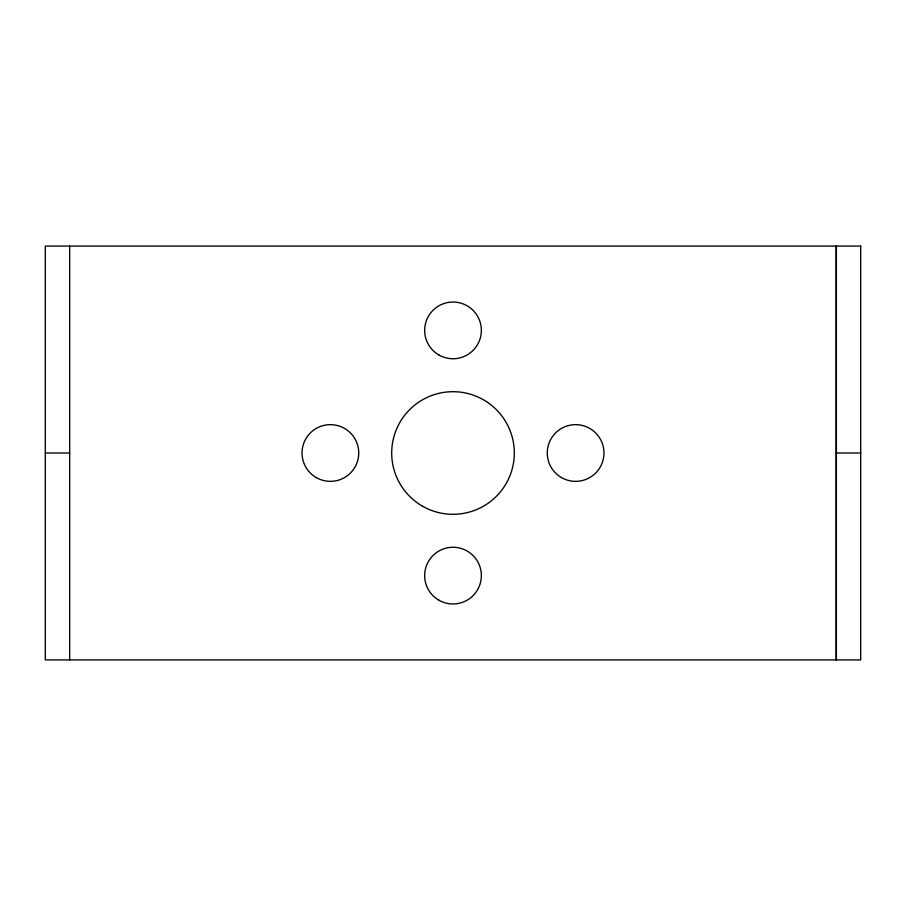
<?xml version="1.0" encoding="UTF-8"?>
<svg xmlns="http://www.w3.org/2000/svg" width="906" height="906" viewBox="0 0 906 906"><rect width="100%" height="100%" fill="white"/><g stroke="black" fill="none" stroke-linecap="round" stroke-linejoin="round"><path stroke-width="1.36" d="M45.3 453L69.671 453M836.374 453L860.7 453M836.374 246.081L836.374 659.919M836.181 246.081L836.181 659.919M69.671 246.081L69.671 659.919M860.7 246.081L45.3 246.081L45.3 659.919L860.7 659.919L860.7 246.081M316.205 477.553A28.358 28.358 0 0 0 358.742 453A28.358 28.358 0 0 0 316.205 428.447A28.358 28.358 0 0 0 316.205 477.553M438.821 600.168A28.358 28.358 0 0 0 481.358 575.616A28.358 28.358 0 0 0 438.821 551.063A28.358 28.358 0 0 0 438.821 600.168M561.437 477.553A28.358 28.358 0 0 0 603.974 453A28.358 28.358 0 0 0 561.437 428.447A28.358 28.358 0 0 0 561.437 477.553M422.343 506.092A61.314 61.314 0 0 0 514.314 453A61.314 61.314 0 0 0 422.343 399.908A61.314 61.314 0 0 0 422.343 506.092M438.821 354.937A28.358 28.358 0 0 0 481.358 330.384A28.358 28.358 0 0 0 438.821 305.832A28.358 28.358 0 0 0 438.821 354.937"/></g></svg>
